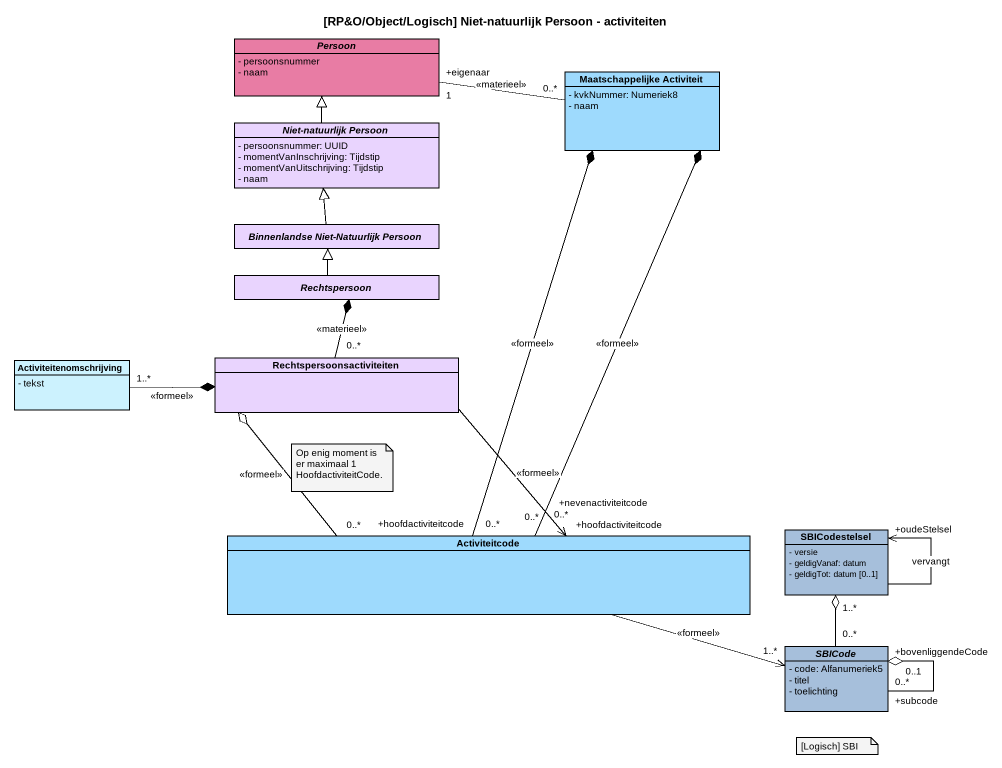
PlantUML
@startuml
title [RP&O/Object/Logisch] Niet-natuurlijk Persoon - activiteiten
hide circle
hide empty members
skinparam classAttributeIconSize 0
abstract class Persoon #E87CA4 {
  - persoonsnummer
  - naam
}
class "Maatschappelijke Activiteit" as Maatschappelijke_Activiteit #9EDAFD {
  - kvkNummer: Numeriek8
  - naam
}
abstract class "Niet-natuurlijk Persoon" as Niet_natuurlijk_Persoon #E9D4FE {
  - persoonsnummer: UUID
  - momentVanInschrijving: Tijdstip
  - momentVanUitschrijving: Tijdstip
  - naam
}
abstract class "Binnenlandse Niet-Natuurlijk Persoon" as Binnenlandse_Niet #E9D4FE
abstract class Rechtspersoon #E9D4FE
class Rechtspersoonsactiviteiten #E9D4FE
class Activiteitenomschrijving #CCF2FE {
  - tekst
}
class Activiteitcode #9EDAFD
class SBICodestelsel #A6BFDB {
  - versie
  - geldigVanaf: datum
  - geldigTot: datum [0..1]
}
abstract class SBICode #A6BFDB {
  - code: Alfanumeriek5
  - titel
  - toelichting
}
Maatschappelijke_Activiteit "0..*" -left- "+eigenaar\n1" Persoon : <<materieel>>
Niet_natuurlijk_Persoon -up-|> Persoon
Binnenlandse_Niet -up-|> Niet_natuurlijk_Persoon
Rechtspersoon -up-|> Binnenlandse_Niet
Rechtspersoonsactiviteiten "0..*" -up-* Rechtspersoon : <<materieel>>
Rechtspersoonsactiviteiten --> "+hoofdactiviteitcode\n0..*" Activiteitcode : <<formeel>>
Activiteitenomschrijving "1..*" -right-* Rechtspersoonsactiviteiten : <<formeel>>
Activiteitcode "+nevenactiviteitcode\n0..*" -up-* Maatschappelijke_Activiteit : <<formeel>>
Activiteitcode "+hoofdactiviteitcode\n0..*" -up-* Maatschappelijke_Activiteit : <<formeel>>
Activiteitcode "0..*" -up-o Rechtspersoonsactiviteiten : <<formeel>>
Activiteitcode -right-> "1..*" SBICode : <<formeel>>
SBICodestelsel --> "+oudeStelsel" SBICodestelsel : vervangt
SBICode "0..*" -up-o "1..*" SBICodestelsel
SBICode "+subcode\n0..*" --o "+bovenliggendeCode\n0..1" SBICode
note as N1
  Op enig moment is er maximaal 1 HoofdactiviteitCode.
end note
note as N2
  [Logisch] SBI
end note
@enduml
